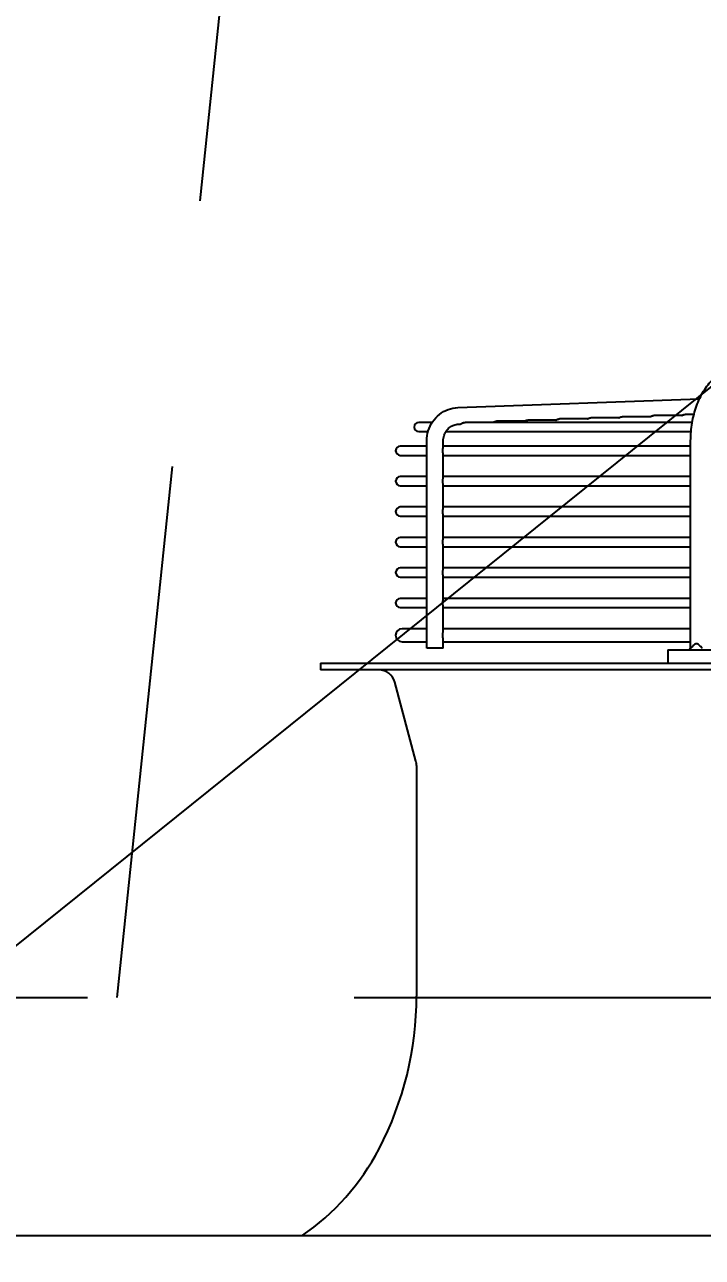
# Model space of a CAD drawing. Header units: millimetres. Extents: x 17700 to 32328, y 19251 to 29476.
# Drawn here: x 17795.33 to 17803.39, y 19596.96 to 19611.62 of the extents above; entities that cross this region are included whole.
import ezdxf

# ---------------------------------------------------------------- set-up
doc = ezdxf.new("R2010")
doc.units = ezdxf.units.MM
doc.header["$LTSCALE"] = 5
doc.linetypes.add('HIDDEN', pattern=[9.525, 6.35, -3.175])
doc.layers.add('UNIT', color=6, linetype='Continuous')
doc.layers.add('WS-NO-CONTROL', color=3, linetype='Continuous')
doc.styles.add('SUBMITTAL', font='romans.shx', dxfattribs={"width": 0.75})
doc.dimstyles.new('SUBMITTAL', dxfattribs={"dimtxt": 0.09375, "dimasz": 0.09375, "dimexe": 0.03125, "dimexo": 0.0625, "dimgap": 0.0625, "dimtad": 0, "dimdec": 4, "dimzin": 4, "dimdsep": 46, "dimlunit": 4, "dimtxsty": 'SUBMITTAL', "dimcen": 0.09375, "dimclre": 6, "dimadec": 0, "dimazin": 0, "dimtfac": 1, "dimtdec": 0, "dimtofl": 0, "dimtmove": 0, "dimatfit": 3, "dimfxl": 0, "dimfrac": 2, "dimtolj": 1, "dimtzin": 4, "dimarcsym": 0})

# ---------------------------------------------------------------- blocks, each defined once
blk = doc.blocks.new('*D75')
at = {"layer": 'WS-NO-CONTROL', "color": 6, "lineweight": -2}
for p, q in [((17749.536, 19595.795), (17749.536, 19636.925)), ((17807.686, 19595.527), (17807.686, 19636.925))]:
    blk.add_line(p, q, dxfattribs=at)
at = {"layer": 'WS-NO-CONTROL', "color": 3, "lineweight": -2}
for p, q in [((17749.536, 19634.325), (17744.986, 19634.325)), ((17803.136, 19634.325), (17754.086, 19634.325))]:
    blk.add_line(p, q, dxfattribs=at)
at = {"layer": 'WS-NO-CONTROL', "color": 3}
for points in [[(17754.086, 19635.083), (17754.086, 19633.567), (17749.536, 19634.325)], [(17803.136, 19635.083), (17803.136, 19633.567), (17807.686, 19634.325)]]:
    blk.add_solid(points, dxfattribs=at)
at = {"layer": 'WS-NO-CONTROL', "color": 3, "insert": (17727.679, 19634.325), "char_height": 4.55, "attachment_point": 5, "style": 'SUBMITTAL'}
blk.add_mtext('\\A1;4\'-10 1/8"', dxfattribs=at)

msp = doc.modelspace()

# ---------------------------------------------------------------- linework, layer by layer
at = {"layer": 'UNIT'}
for p, q in [((17800.4841, 19607.0623), (17803.3593, 19607.1663)), ((17803.1483, 19606.9679), (17802.815, 19606.9679)), ((17803.2934, 19606.9814), (17803.1891, 19606.9814)), ((17800.1782, 19606.8869), (17800.0196, 19606.8869)), ((17800.4912, 19606.8656), (17800.5134, 19606.8664)), ((17803.2729, 19606.8869), (17800.5698, 19606.8869)), ((17801.2774, 19606.9004), (17800.944, 19606.9004)), ((17801.6516, 19606.9139), (17801.3182, 19606.9139)), ((17802.0258, 19606.9274), (17801.6924, 19606.9274)), ((17802.4, 19606.9409), (17802.0666, 19606.9409)), ((17802.7742, 19606.9544), (17802.4408, 19606.9544)), ((17800.0196, 19606.7767), (17800.1286, 19606.7767)), ((17800.3414, 19606.7767), (17803.2586, 19606.7767)), ((17800.114, 19606.605), (17799.7992, 19606.605)), ((17800.114, 19604.1995), (17800.114, 19606.6689)), ((17800.3108, 19606.589), (17800.3108, 19606.6689)), ((17803.254, 19606.605), (17800.3108, 19606.605)), ((17803.254, 19604.1995), (17803.254, 19606.6689)), ((17799.7992, 19606.4948), (17800.114, 19606.4948)), ((17800.3108, 19606.2268), (17800.3108, 19606.5107)), ((17800.3108, 19606.4948), (17803.254, 19606.4948)), ((17800.114, 19606.2428), (17799.7992, 19606.2428)), ((17803.254, 19606.2428), (17800.3108, 19606.2428)), ((17799.7992, 19606.1326), (17800.114, 19606.1326)), ((17800.3108, 19605.8646), (17800.3108, 19606.1485)), ((17800.3108, 19606.1326), (17803.254, 19606.1326)), ((17800.114, 19605.8806), (17799.7992, 19605.8806)), ((17803.254, 19605.8806), (17800.3108, 19605.8806)), ((17799.7992, 19605.7704), (17800.114, 19605.7704)), ((17800.3108, 19605.5024), (17800.3108, 19605.7863)), ((17800.3108, 19605.7704), (17803.254, 19605.7704)), ((17800.114, 19605.5184), (17799.7992, 19605.5184)), ((17803.254, 19605.5184), (17800.3108, 19605.5184)), ((17799.7992, 19605.4081), (17800.114, 19605.4081)), ((17800.3108, 19605.1402), (17800.3108, 19605.4241)), ((17800.3108, 19605.4081), (17803.254, 19605.4081)), ((17800.114, 19605.1562), (17799.7992, 19605.1562)), ((17803.254, 19605.1562), (17800.3108, 19605.1562)), ((17800.3108, 19604.778), (17800.3108, 19605.0619)), ((17799.7992, 19605.0459), (17800.114, 19605.0459)), ((17800.3108, 19605.0459), (17803.254, 19605.0459)), ((17800.114, 19604.794), (17799.7992, 19604.794)), ((17803.254, 19604.794), (17800.3108, 19604.794)), ((17799.7992, 19604.6837), (17800.114, 19604.6837)), ((17800.3108, 19604.4023), (17800.3108, 19604.6997)), ((17800.3108, 19604.6837), (17803.254, 19604.6837)), ((17800.114, 19604.4318), (17799.8208, 19604.4318)), ((17803.254, 19604.4318), (17800.3108, 19604.4318)), ((17799.8208, 19604.2782), (17800.114, 19604.2782)), ((17800.3108, 19604.1995), (17800.114, 19604.1995)), ((17800.3108, 19604.1995), (17800.3108, 19604.3077)), ((17800.3108, 19604.2782), (17803.254, 19604.2782)), ((17802.9842, 19604.1798), (17805.2113, 19604.1798)), ((17802.9842, 19604.1798), (17802.9842, 19604.0223)), ((17798.8504, 19604.0223), (17832.5905, 19604.0223)), ((17798.8504, 19604.0223), (17798.8504, 19603.9436)), ((17832.5905, 19603.9436), (17798.8504, 19603.9436)), ((17799.9854, 19602.8558), (17799.7343, 19603.7974)), ((17799.9921, 19602.8051), (17799.9921, 19600.0641)), ((17798.2301, 19597.2113), (17766.0313, 19597.2113)), ((17826.8269, 19597.2113), (17798.2301, 19597.2113))]:
    msp.add_line(p, q, dxfattribs=at)
for centre, radius, start, end in [((17800.0196, 19606.8318), 0.0551, 90, 270), ((17799.7992, 19606.5499), 0.0551, 90, 270), ((17799.7992, 19606.1877), 0.0551, 90, 270), ((17799.7992, 19605.8255), 0.0551, 90, 270), ((17799.7992, 19605.4633), 0.0551, 90, 270), ((17799.7992, 19605.1011), 0.0551, 90, 270), ((17799.7992, 19604.7389), 0.0551, 90, 270), ((17799.8208, 19604.355), 0.0768, 90, 270), ((17799.5441, 19603.7467), 0.1969, 14.93142, 90), ((17799.7952, 19602.8051), 0.1969, 0, 14.93142), ((17796.0551, 19600.0641), 3.937, 332.49816, 0), ((17797.0329, 19599.5551), 2.8346, 304.22448, 332.49816)]:
    msp.add_arc(centre, radius, start, end, dxfattribs=at)
for points, knots in [([(17803.254, 19606.6689), (17803.254, 19606.7044), (17803.2555, 19606.7403), (17803.2585, 19606.7757), (17803.2615, 19606.8112), (17803.2659, 19606.8461), (17803.2718, 19606.8808), (17803.2777, 19606.9154), (17803.2851, 19606.9498), (17803.2939, 19606.9833), (17803.3026, 19607.0167), (17803.3127, 19607.0493), (17803.3242, 19607.081), (17803.3357, 19607.1128), (17803.3486, 19607.1438), (17803.3626, 19607.1734), (17803.3767, 19607.203), (17803.3919, 19607.2313), (17803.4083, 19607.2583), (17803.4247, 19607.2854), (17803.4424, 19607.3112), (17803.461, 19607.3354), (17803.4795, 19607.3595), (17803.499, 19607.382), (17803.5194, 19607.4029), (17803.5399, 19607.4237), (17803.5613, 19607.443), (17803.5834, 19607.4603), (17803.6054, 19607.4777), (17803.628, 19607.4931), (17803.6514, 19607.5066), (17803.6747, 19607.5201), (17803.6987, 19607.5318), (17803.723, 19607.5413), (17803.7473, 19607.5509), (17803.7719, 19607.5583), (17803.7968, 19607.5638), (17803.8217, 19607.5692), (17803.8471, 19607.5726), (17803.8722, 19607.5738)], [0, 0, 0, 0, 0.076921, 0.076921, 0.076921, 0.1538421, 0.1538421, 0.1538421, 0.2307631, 0.2307631, 0.2307631, 0.3076842, 0.3076842, 0.3076842, 0.3846052, 0.3846052, 0.3846052, 0.4615263, 0.4615263, 0.4615263, 0.5384473, 0.5384473, 0.5384473, 0.6153684, 0.6153684, 0.6153684, 0.6922894, 0.6922894, 0.6922894, 0.7692105, 0.7692105, 0.7692105, 0.8461315, 0.8461315, 0.8461315, 0.9230526, 0.9230526, 0.9230526, 1, 1, 1, 1]), ([(17800.114, 19606.6689), (17800.114, 19606.7088), (17800.1199, 19606.7488), (17800.1433, 19606.8252), (17800.1608, 19606.8616), (17800.2056, 19606.9274), (17800.2331, 19606.9569), (17800.2956, 19607.006), (17800.3306, 19607.0256), (17800.4051, 19607.0531), (17800.4445, 19607.0609), (17800.4841, 19607.0623)], [1.5707963, 1.5707963, 1.5707963, 1.5707963, 1.8779743, 1.8779743, 2.1851522, 2.1851522, 2.4923302, 2.4923302, 2.7995081, 2.7995081, 3.1066861, 3.1066861, 3.1066861, 3.1066861]), ([(17802.7742, 19606.9544), (17802.7748, 19606.9548), (17802.7755, 19606.9552), (17802.7762, 19606.9556), (17802.7771, 19606.9561), (17802.7781, 19606.9566), (17802.779, 19606.9571), (17802.78, 19606.9576), (17802.7809, 19606.9581), (17802.7819, 19606.9586), (17802.7828, 19606.9591), (17802.7838, 19606.9596), (17802.7848, 19606.9601), (17802.7857, 19606.9605), (17802.7867, 19606.961), (17802.7877, 19606.9614), (17802.7887, 19606.9619), (17802.7897, 19606.9623), (17802.7907, 19606.9627), (17802.7917, 19606.9631), (17802.7927, 19606.9635), (17802.7937, 19606.9639), (17802.7947, 19606.9642), (17802.7957, 19606.9646), (17802.7967, 19606.9649), (17802.7977, 19606.9652), (17802.7987, 19606.9655), (17802.7997, 19606.9658), (17802.8007, 19606.966), (17802.8017, 19606.9663), (17802.8027, 19606.9665), (17802.8037, 19606.9667), (17802.8047, 19606.9669), (17802.8057, 19606.9671), (17802.8067, 19606.9673), (17802.8077, 19606.9674), (17802.8087, 19606.9675), (17802.8097, 19606.9677), (17802.8107, 19606.9677), (17802.8116, 19606.9678), (17802.8126, 19606.9679), (17802.8136, 19606.9679), (17802.8146, 19606.9679), (17802.8147, 19606.9679), (17802.8148, 19606.9679), (17802.815, 19606.9679)], [0.17654387, 0.17654387, 0.17654387, 0.17654387, 0.19512195, 0.19512195, 0.19512195, 0.2195122, 0.2195122, 0.2195122, 0.24390244, 0.24390244, 0.24390244, 0.26829268, 0.26829268, 0.26829268, 0.29268293, 0.29268293, 0.29268293, 0.31707317, 0.31707317, 0.31707317, 0.34146341, 0.34146341, 0.34146341, 0.36585366, 0.36585366, 0.36585366, 0.3902439, 0.3902439, 0.3902439, 0.41463415, 0.41463415, 0.41463415, 0.43902439, 0.43902439, 0.43902439, 0.46341463, 0.46341463, 0.46341463, 0.48780488, 0.48780488, 0.48780488, 0.51219512, 0.51219512, 0.51219512, 0.51558176, 0.51558176, 0.51558176, 0.51558176]), ([(17803.1483, 19606.9679), (17803.149, 19606.9683), (17803.1497, 19606.9687), (17803.1504, 19606.9691), (17803.1514, 19606.9696), (17803.1523, 19606.9701), (17803.1532, 19606.9706), (17803.1542, 19606.9711), (17803.1551, 19606.9716), (17803.1561, 19606.9721), (17803.157, 19606.9726), (17803.158, 19606.9731), (17803.159, 19606.9736), (17803.1599, 19606.9741), (17803.1609, 19606.9745), (17803.1619, 19606.975), (17803.1629, 19606.9754), (17803.1639, 19606.9758), (17803.1649, 19606.9762), (17803.1659, 19606.9766), (17803.1669, 19606.977), (17803.1679, 19606.9774), (17803.1689, 19606.9777), (17803.1699, 19606.9781), (17803.1709, 19606.9784), (17803.1719, 19606.9787), (17803.1729, 19606.979), (17803.1739, 19606.9793), (17803.1749, 19606.9795), (17803.1759, 19606.9798), (17803.1769, 19606.98), (17803.1779, 19606.9802), (17803.1789, 19606.9804), (17803.1799, 19606.9806), (17803.1809, 19606.9808), (17803.1819, 19606.9809), (17803.1829, 19606.981), (17803.1839, 19606.9811), (17803.1849, 19606.9812), (17803.1858, 19606.9813), (17803.1868, 19606.9814), (17803.1878, 19606.9814), (17803.1887, 19606.9814), (17803.1889, 19606.9814), (17803.189, 19606.9814), (17803.1891, 19606.9814)], [0.1761954, 0.1761954, 0.1761954, 0.1761954, 0.19512195, 0.19512195, 0.19512195, 0.2195122, 0.2195122, 0.2195122, 0.24390244, 0.24390244, 0.24390244, 0.26829268, 0.26829268, 0.26829268, 0.29268293, 0.29268293, 0.29268293, 0.31707317, 0.31707317, 0.31707317, 0.34146341, 0.34146341, 0.34146341, 0.36585366, 0.36585366, 0.36585366, 0.3902439, 0.3902439, 0.3902439, 0.41463415, 0.41463415, 0.41463415, 0.43902439, 0.43902439, 0.43902439, 0.46341463, 0.46341463, 0.46341463, 0.48780488, 0.48780488, 0.48780488, 0.51219512, 0.51219512, 0.51219512, 0.51559553, 0.51559553, 0.51559553, 0.51559553]), ([(17800.3108, 19606.6689), (17800.3108, 19606.6894), (17800.3139, 19606.7098), (17800.3258, 19606.7488), (17800.3346, 19606.7672), (17800.3571, 19606.8001), (17800.3707, 19606.8147), (17800.4012, 19606.8387), (17800.4182, 19606.8481), (17800.4538, 19606.8612), (17800.4724, 19606.8649), (17800.4912, 19606.8656)], [1.5707963, 1.5707963, 1.5707963, 1.5707963, 1.8779743, 1.8779743, 2.1851522, 2.1851522, 2.4923302, 2.4923302, 2.7995081, 2.7995081, 3.1066861, 3.1066861, 3.1066861, 3.1066861]), ([(17800.5134, 19606.8664), (17800.5136, 19606.8664), (17800.5137, 19606.8664), (17800.5139, 19606.8664), (17800.5142, 19606.8665), (17800.5145, 19606.8665), (17800.5147, 19606.8666), (17800.5153, 19606.8667), (17800.5159, 19606.8668), (17800.5165, 19606.867), (17800.5172, 19606.8672), (17800.5178, 19606.8675), (17800.5185, 19606.8678), (17800.5192, 19606.8681), (17800.52, 19606.8684), (17800.5207, 19606.8688), (17800.5215, 19606.8692), (17800.5223, 19606.8696), (17800.5231, 19606.8701), (17800.5239, 19606.8705), (17800.5247, 19606.871), (17800.5256, 19606.8715), (17800.5265, 19606.8719), (17800.5273, 19606.8724), (17800.5282, 19606.8729), (17800.5291, 19606.8735), (17800.53, 19606.874), (17800.5309, 19606.8745), (17800.5318, 19606.875), (17800.5328, 19606.8755), (17800.5337, 19606.876), (17800.5347, 19606.8766), (17800.5356, 19606.8771), (17800.5366, 19606.8776), (17800.5375, 19606.8781), (17800.5385, 19606.8786), (17800.5395, 19606.879), (17800.5405, 19606.8795), (17800.5414, 19606.88), (17800.5424, 19606.8804), (17800.5434, 19606.8809), (17800.5444, 19606.8813), (17800.5454, 19606.8817), (17800.5464, 19606.8821), (17800.5474, 19606.8825), (17800.5484, 19606.8829), (17800.5494, 19606.8832), (17800.5504, 19606.8836), (17800.5514, 19606.8839), (17800.5524, 19606.8842), (17800.5535, 19606.8845), (17800.5545, 19606.8848), (17800.5555, 19606.8851), (17800.5565, 19606.8853), (17800.5575, 19606.8855), (17800.5585, 19606.8858), (17800.5595, 19606.886), (17800.5605, 19606.8861), (17800.5615, 19606.8863), (17800.5625, 19606.8864), (17800.5635, 19606.8866), (17800.5645, 19606.8867), (17800.5655, 19606.8868), (17800.5665, 19606.8868), (17800.5675, 19606.8869), (17800.5684, 19606.8869), (17800.5694, 19606.8869), (17800.5695, 19606.8869), (17800.5697, 19606.8869), (17800.5698, 19606.8869)], [0.00401292, 0.00401292, 0.00401292, 0.00401292, 0.01219512, 0.01219512, 0.01219512, 0.02439024, 0.02439024, 0.02439024, 0.04878049, 0.04878049, 0.04878049, 0.07317073, 0.07317073, 0.07317073, 0.09756098, 0.09756098, 0.09756098, 0.12195122, 0.12195122, 0.12195122, 0.14634146, 0.14634146, 0.14634146, 0.17073171, 0.17073171, 0.17073171, 0.19512195, 0.19512195, 0.19512195, 0.2195122, 0.2195122, 0.2195122, 0.24390244, 0.24390244, 0.24390244, 0.26829268, 0.26829268, 0.26829268, 0.29268293, 0.29268293, 0.29268293, 0.31707317, 0.31707317, 0.31707317, 0.34146341, 0.34146341, 0.34146341, 0.36585366, 0.36585366, 0.36585366, 0.3902439, 0.3902439, 0.3902439, 0.41463415, 0.41463415, 0.41463415, 0.43902439, 0.43902439, 0.43902439, 0.46341463, 0.46341463, 0.46341463, 0.48780488, 0.48780488, 0.48780488, 0.51219512, 0.51219512, 0.51219512, 0.51549915, 0.51549915, 0.51549915, 0.51549915]), ([(17800.9033, 19606.8869), (17800.9039, 19606.8873), (17800.9045, 19606.8876), (17800.9051, 19606.888), (17800.9061, 19606.8885), (17800.907, 19606.889), (17800.9079, 19606.8896), (17800.9089, 19606.8901), (17800.9098, 19606.8906), (17800.9108, 19606.8911), (17800.9117, 19606.8916), (17800.9127, 19606.8921), (17800.9137, 19606.8925), (17800.9147, 19606.893), (17800.9156, 19606.8935), (17800.9166, 19606.8939), (17800.9176, 19606.8944), (17800.9186, 19606.8948), (17800.9196, 19606.8952), (17800.9206, 19606.8956), (17800.9216, 19606.896), (17800.9226, 19606.8964), (17800.9236, 19606.8967), (17800.9246, 19606.8971), (17800.9256, 19606.8974), (17800.9266, 19606.8977), (17800.9277, 19606.898), (17800.9287, 19606.8983), (17800.9297, 19606.8986), (17800.9307, 19606.8988), (17800.9317, 19606.899), (17800.9327, 19606.8993), (17800.9337, 19606.8995), (17800.9347, 19606.8996), (17800.9357, 19606.8998), (17800.9367, 19606.8999), (17800.9377, 19606.9001), (17800.9387, 19606.9002), (17800.9397, 19606.9003), (17800.9407, 19606.9003), (17800.9417, 19606.9004), (17800.9426, 19606.9004), (17800.9436, 19606.9004), (17800.9437, 19606.9004), (17800.9439, 19606.9004), (17800.944, 19606.9004)], [0.1782737, 0.1782737, 0.1782737, 0.1782737, 0.19512195, 0.19512195, 0.19512195, 0.2195122, 0.2195122, 0.2195122, 0.24390244, 0.24390244, 0.24390244, 0.26829268, 0.26829268, 0.26829268, 0.29268293, 0.29268293, 0.29268293, 0.31707317, 0.31707317, 0.31707317, 0.34146341, 0.34146341, 0.34146341, 0.36585366, 0.36585366, 0.36585366, 0.3902439, 0.3902439, 0.3902439, 0.41463415, 0.41463415, 0.41463415, 0.43902439, 0.43902439, 0.43902439, 0.46341463, 0.46341463, 0.46341463, 0.48780488, 0.48780488, 0.48780488, 0.51219512, 0.51219512, 0.51219512, 0.5155129, 0.5155129, 0.5155129, 0.5155129]), ([(17801.2774, 19606.9004), (17801.2781, 19606.9008), (17801.2787, 19606.9012), (17801.2794, 19606.9015), (17801.2803, 19606.902), (17801.2812, 19606.9026), (17801.2821, 19606.9031), (17801.2831, 19606.9036), (17801.284, 19606.9041), (17801.285, 19606.9046), (17801.286, 19606.9051), (17801.2869, 19606.9056), (17801.2879, 19606.906), (17801.2889, 19606.9065), (17801.2899, 19606.907), (17801.2908, 19606.9074), (17801.2918, 19606.9079), (17801.2928, 19606.9083), (17801.2938, 19606.9087), (17801.2948, 19606.9091), (17801.2958, 19606.9095), (17801.2968, 19606.9099), (17801.2978, 19606.9102), (17801.2988, 19606.9106), (17801.2998, 19606.9109), (17801.3009, 19606.9112), (17801.3019, 19606.9115), (17801.3029, 19606.9118), (17801.3039, 19606.9121), (17801.3049, 19606.9123), (17801.3059, 19606.9125), (17801.3069, 19606.9128), (17801.3079, 19606.9129), (17801.3089, 19606.9131), (17801.3099, 19606.9133), (17801.3109, 19606.9134), (17801.3119, 19606.9136), (17801.3129, 19606.9137), (17801.3139, 19606.9138), (17801.3149, 19606.9138), (17801.3159, 19606.9139), (17801.3168, 19606.9139), (17801.3178, 19606.9139), (17801.3179, 19606.9139), (17801.318, 19606.9139), (17801.3182, 19606.9139)], [0.17792949, 0.17792949, 0.17792949, 0.17792949, 0.19512195, 0.19512195, 0.19512195, 0.2195122, 0.2195122, 0.2195122, 0.24390244, 0.24390244, 0.24390244, 0.26829268, 0.26829268, 0.26829268, 0.29268293, 0.29268293, 0.29268293, 0.31707317, 0.31707317, 0.31707317, 0.34146341, 0.34146341, 0.34146341, 0.36585366, 0.36585366, 0.36585366, 0.3902439, 0.3902439, 0.3902439, 0.41463415, 0.41463415, 0.41463415, 0.43902439, 0.43902439, 0.43902439, 0.46341463, 0.46341463, 0.46341463, 0.48780488, 0.48780488, 0.48780488, 0.51219512, 0.51219512, 0.51219512, 0.51552666, 0.51552666, 0.51552666, 0.51552666]), ([(17801.6516, 19606.9139), (17801.6523, 19606.9143), (17801.6529, 19606.9147), (17801.6536, 19606.915), (17801.6545, 19606.9156), (17801.6554, 19606.9161), (17801.6564, 19606.9166), (17801.6573, 19606.9171), (17801.6583, 19606.9176), (17801.6592, 19606.9181), (17801.6602, 19606.9186), (17801.6611, 19606.9191), (17801.6621, 19606.9196), (17801.6631, 19606.92), (17801.6641, 19606.9205), (17801.6651, 19606.9209), (17801.666, 19606.9214), (17801.667, 19606.9218), (17801.668, 19606.9222), (17801.669, 19606.9226), (17801.67, 19606.923), (17801.671, 19606.9234), (17801.672, 19606.9237), (17801.673, 19606.9241), (17801.6741, 19606.9244), (17801.6751, 19606.9247), (17801.6761, 19606.925), (17801.6771, 19606.9253), (17801.6781, 19606.9256), (17801.6791, 19606.9258), (17801.6801, 19606.926), (17801.6811, 19606.9262), (17801.6821, 19606.9264), (17801.6831, 19606.9266), (17801.6841, 19606.9268), (17801.6851, 19606.9269), (17801.6861, 19606.927), (17801.6871, 19606.9272), (17801.6881, 19606.9273), (17801.6891, 19606.9273), (17801.69, 19606.9274), (17801.691, 19606.9274), (17801.692, 19606.9274), (17801.6921, 19606.9274), (17801.6922, 19606.9274), (17801.6924, 19606.9274)], [0.17758438, 0.17758438, 0.17758438, 0.17758438, 0.19512195, 0.19512195, 0.19512195, 0.2195122, 0.2195122, 0.2195122, 0.24390244, 0.24390244, 0.24390244, 0.26829268, 0.26829268, 0.26829268, 0.29268293, 0.29268293, 0.29268293, 0.31707317, 0.31707317, 0.31707317, 0.34146341, 0.34146341, 0.34146341, 0.36585366, 0.36585366, 0.36585366, 0.3902439, 0.3902439, 0.3902439, 0.41463415, 0.41463415, 0.41463415, 0.43902439, 0.43902439, 0.43902439, 0.46341463, 0.46341463, 0.46341463, 0.48780488, 0.48780488, 0.48780488, 0.51219512, 0.51219512, 0.51219512, 0.51554043, 0.51554043, 0.51554043, 0.51554043]), ([(17802.0258, 19606.9274), (17802.0265, 19606.9278), (17802.0271, 19606.9282), (17802.0278, 19606.9286), (17802.0287, 19606.9291), (17802.0296, 19606.9296), (17802.0306, 19606.9301), (17802.0315, 19606.9306), (17802.0325, 19606.9311), (17802.0334, 19606.9316), (17802.0344, 19606.9321), (17802.0354, 19606.9326), (17802.0363, 19606.9331), (17802.0373, 19606.9335), (17802.0383, 19606.934), (17802.0393, 19606.9344), (17802.0403, 19606.9349), (17802.0412, 19606.9353), (17802.0422, 19606.9357), (17802.0432, 19606.9361), (17802.0442, 19606.9365), (17802.0452, 19606.9369), (17802.0462, 19606.9372), (17802.0472, 19606.9376), (17802.0483, 19606.9379), (17802.0493, 19606.9382), (17802.0503, 19606.9385), (17802.0513, 19606.9388), (17802.0523, 19606.9391), (17802.0533, 19606.9393), (17802.0543, 19606.9395), (17802.0553, 19606.9397), (17802.0563, 19606.9399), (17802.0573, 19606.9401), (17802.0583, 19606.9403), (17802.0593, 19606.9404), (17802.0603, 19606.9405), (17802.0613, 19606.9407), (17802.0623, 19606.9407), (17802.0633, 19606.9408), (17802.0642, 19606.9409), (17802.0652, 19606.9409), (17802.0662, 19606.9409), (17802.0663, 19606.9409), (17802.0664, 19606.9409), (17802.0666, 19606.9409)], [0.17723839, 0.17723839, 0.17723839, 0.17723839, 0.19512195, 0.19512195, 0.19512195, 0.2195122, 0.2195122, 0.2195122, 0.24390244, 0.24390244, 0.24390244, 0.26829268, 0.26829268, 0.26829268, 0.29268293, 0.29268293, 0.29268293, 0.31707317, 0.31707317, 0.31707317, 0.34146341, 0.34146341, 0.34146341, 0.36585366, 0.36585366, 0.36585366, 0.3902439, 0.3902439, 0.3902439, 0.41463415, 0.41463415, 0.41463415, 0.43902439, 0.43902439, 0.43902439, 0.46341463, 0.46341463, 0.46341463, 0.48780488, 0.48780488, 0.48780488, 0.51219512, 0.51219512, 0.51219512, 0.5155542, 0.5155542, 0.5155542, 0.5155542]), ([(17802.4, 19606.9409), (17802.4007, 19606.9413), (17802.4013, 19606.9417), (17802.402, 19606.9421), (17802.4029, 19606.9426), (17802.4039, 19606.9431), (17802.4048, 19606.9436), (17802.4057, 19606.9441), (17802.4067, 19606.9446), (17802.4076, 19606.9451), (17802.4086, 19606.9456), (17802.4096, 19606.9461), (17802.4105, 19606.9466), (17802.4115, 19606.947), (17802.4125, 19606.9475), (17802.4135, 19606.9479), (17802.4145, 19606.9484), (17802.4155, 19606.9488), (17802.4165, 19606.9492), (17802.4174, 19606.9496), (17802.4184, 19606.95), (17802.4194, 19606.9504), (17802.4204, 19606.9507), (17802.4215, 19606.9511), (17802.4225, 19606.9514), (17802.4235, 19606.9517), (17802.4245, 19606.952), (17802.4255, 19606.9523), (17802.4265, 19606.9526), (17802.4275, 19606.9528), (17802.4285, 19606.953), (17802.4295, 19606.9532), (17802.4305, 19606.9534), (17802.4315, 19606.9536), (17802.4325, 19606.9538), (17802.4335, 19606.9539), (17802.4345, 19606.954), (17802.4355, 19606.9542), (17802.4365, 19606.9542), (17802.4375, 19606.9543), (17802.4384, 19606.9544), (17802.4394, 19606.9544), (17802.4404, 19606.9544), (17802.4405, 19606.9544), (17802.4406, 19606.9544), (17802.4408, 19606.9544)], [0.17689154, 0.17689154, 0.17689154, 0.17689154, 0.19512195, 0.19512195, 0.19512195, 0.2195122, 0.2195122, 0.2195122, 0.24390244, 0.24390244, 0.24390244, 0.26829268, 0.26829268, 0.26829268, 0.29268293, 0.29268293, 0.29268293, 0.31707317, 0.31707317, 0.31707317, 0.34146341, 0.34146341, 0.34146341, 0.36585366, 0.36585366, 0.36585366, 0.3902439, 0.3902439, 0.3902439, 0.41463415, 0.41463415, 0.41463415, 0.43902439, 0.43902439, 0.43902439, 0.46341463, 0.46341463, 0.46341463, 0.48780488, 0.48780488, 0.48780488, 0.51219512, 0.51219512, 0.51219512, 0.51556798, 0.51556798, 0.51556798, 0.51556798]), ([(17800.3038, 19606.5499), (17800.3038, 19606.5509), (17800.3038, 19606.5529), (17800.304, 19606.5559), (17800.3042, 19606.5588), (17800.3046, 19606.5618), (17800.305, 19606.5646), (17800.3055, 19606.5674), (17800.3061, 19606.5701), (17800.3067, 19606.5728), (17800.3073, 19606.5753), (17800.308, 19606.5777), (17800.3087, 19606.58), (17800.3093, 19606.5821), (17800.3099, 19606.5841), (17800.3104, 19606.5859), (17800.3107, 19606.5875), (17800.3108, 19606.5885), (17800.3108, 19606.589), (17800.3108, 19606.589)], [0, 0, 0, 0, 0.04761905, 0.0952381, 0.14285714, 0.19047619, 0.23809524, 0.28571429, 0.33333333, 0.38095238, 0.42857143, 0.47619048, 0.52380952, 0.57142857, 0.61904762, 0.66666667, 0.71428571, 0.76190476, 0.76755733, 0.76755733, 0.76755733, 0.76755733]), ([(17800.3108, 19606.5107), (17800.3108, 19606.5108), (17800.3108, 19606.5113), (17800.3107, 19606.5122), (17800.3104, 19606.5138), (17800.3099, 19606.5156), (17800.3093, 19606.5176), (17800.3087, 19606.5198), (17800.308, 19606.522), (17800.3073, 19606.5245), (17800.3067, 19606.527), (17800.3061, 19606.5296), (17800.3055, 19606.5323), (17800.305, 19606.5351), (17800.3046, 19606.538), (17800.3042, 19606.5409), (17800.304, 19606.5439), (17800.3038, 19606.5469), (17800.3038, 19606.5489), (17800.3038, 19606.5499)], [0.23243408, 0.23243408, 0.23243408, 0.23243408, 0.23809524, 0.28571429, 0.33333333, 0.38095238, 0.42857143, 0.47619048, 0.52380952, 0.57142857, 0.61904762, 0.66666667, 0.71428571, 0.76190476, 0.80952381, 0.85714286, 0.9047619, 0.95238095, 1, 1, 1, 1]), ([(17800.3038, 19606.1877), (17800.3038, 19606.1887), (17800.3038, 19606.1907), (17800.304, 19606.1937), (17800.3042, 19606.1966), (17800.3046, 19606.1995), (17800.305, 19606.2024), (17800.3055, 19606.2052), (17800.3061, 19606.2079), (17800.3067, 19606.2106), (17800.3073, 19606.2131), (17800.308, 19606.2155), (17800.3087, 19606.2178), (17800.3093, 19606.2199), (17800.3099, 19606.2219), (17800.3104, 19606.2237), (17800.3107, 19606.2253), (17800.3108, 19606.2263), (17800.3108, 19606.2268), (17800.3108, 19606.2268)], [0, 0, 0, 0, 0.04761905, 0.0952381, 0.14285714, 0.19047619, 0.23809524, 0.28571429, 0.33333333, 0.38095238, 0.42857143, 0.47619048, 0.52380952, 0.57142857, 0.61904762, 0.66666667, 0.71428571, 0.76190476, 0.76755733, 0.76755733, 0.76755733, 0.76755733]), ([(17800.3108, 19606.1485), (17800.3108, 19606.1486), (17800.3108, 19606.1491), (17800.3107, 19606.15), (17800.3104, 19606.1516), (17800.3099, 19606.1534), (17800.3093, 19606.1554), (17800.3087, 19606.1576), (17800.308, 19606.1598), (17800.3073, 19606.1623), (17800.3067, 19606.1648), (17800.3061, 19606.1674), (17800.3055, 19606.1701), (17800.305, 19606.1729), (17800.3046, 19606.1758), (17800.3042, 19606.1787), (17800.304, 19606.1817), (17800.3038, 19606.1847), (17800.3038, 19606.1867), (17800.3038, 19606.1877)], [0.23243408, 0.23243408, 0.23243408, 0.23243408, 0.23809524, 0.28571429, 0.33333333, 0.38095238, 0.42857143, 0.47619048, 0.52380952, 0.57142857, 0.61904762, 0.66666667, 0.71428571, 0.76190476, 0.80952381, 0.85714286, 0.9047619, 0.95238095, 1, 1, 1, 1]), ([(17800.3038, 19605.8255), (17800.3038, 19605.8265), (17800.3038, 19605.8285), (17800.304, 19605.8315), (17800.3042, 19605.8344), (17800.3046, 19605.8373), (17800.305, 19605.8402), (17800.3055, 19605.843), (17800.3061, 19605.8457), (17800.3067, 19605.8484), (17800.3073, 19605.8509), (17800.308, 19605.8533), (17800.3087, 19605.8556), (17800.3093, 19605.8577), (17800.3099, 19605.8597), (17800.3104, 19605.8615), (17800.3107, 19605.8631), (17800.3108, 19605.8641), (17800.3108, 19605.8646), (17800.3108, 19605.8646)], [0, 0, 0, 0, 0.04761905, 0.0952381, 0.14285714, 0.19047619, 0.23809524, 0.28571429, 0.33333333, 0.38095238, 0.42857143, 0.47619048, 0.52380952, 0.57142857, 0.61904762, 0.66666667, 0.71428571, 0.76190476, 0.76755733, 0.76755733, 0.76755733, 0.76755733]), ([(17800.3108, 19605.7863), (17800.3108, 19605.7864), (17800.3108, 19605.7868), (17800.3107, 19605.7878), (17800.3104, 19605.7894), (17800.3099, 19605.7912), (17800.3093, 19605.7932), (17800.3087, 19605.7954), (17800.308, 19605.7976), (17800.3073, 19605.8), (17800.3067, 19605.8026), (17800.3061, 19605.8052), (17800.3055, 19605.8079), (17800.305, 19605.8107), (17800.3046, 19605.8136), (17800.3042, 19605.8165), (17800.304, 19605.8195), (17800.3038, 19605.8225), (17800.3038, 19605.8245), (17800.3038, 19605.8255)], [0.23243408, 0.23243408, 0.23243408, 0.23243408, 0.23809524, 0.28571429, 0.33333333, 0.38095238, 0.42857143, 0.47619048, 0.52380952, 0.57142857, 0.61904762, 0.66666667, 0.71428571, 0.76190476, 0.80952381, 0.85714286, 0.9047619, 0.95238095, 1, 1, 1, 1]), ([(17800.3038, 19605.4633), (17800.3038, 19605.4643), (17800.3038, 19605.4663), (17800.304, 19605.4693), (17800.3042, 19605.4722), (17800.3046, 19605.4751), (17800.305, 19605.478), (17800.3055, 19605.4808), (17800.3061, 19605.4835), (17800.3067, 19605.4862), (17800.3073, 19605.4887), (17800.308, 19605.4911), (17800.3087, 19605.4934), (17800.3093, 19605.4955), (17800.3099, 19605.4975), (17800.3104, 19605.4993), (17800.3107, 19605.5009), (17800.3108, 19605.5019), (17800.3108, 19605.5024), (17800.3108, 19605.5024)], [0, 0, 0, 0, 0.04761905, 0.0952381, 0.14285714, 0.19047619, 0.23809524, 0.28571429, 0.33333333, 0.38095238, 0.42857143, 0.47619048, 0.52380952, 0.57142857, 0.61904762, 0.66666667, 0.71428571, 0.76190476, 0.76755733, 0.76755733, 0.76755733, 0.76755733]), ([(17800.3108, 19605.4241), (17800.3108, 19605.4242), (17800.3108, 19605.4246), (17800.3107, 19605.4256), (17800.3104, 19605.4272), (17800.3099, 19605.429), (17800.3093, 19605.431), (17800.3087, 19605.4331), (17800.308, 19605.4354), (17800.3073, 19605.4378), (17800.3067, 19605.4404), (17800.3061, 19605.443), (17800.3055, 19605.4457), (17800.305, 19605.4485), (17800.3046, 19605.4514), (17800.3042, 19605.4543), (17800.304, 19605.4573), (17800.3038, 19605.4603), (17800.3038, 19605.4623), (17800.3038, 19605.4633)], [0.23243408, 0.23243408, 0.23243408, 0.23243408, 0.23809524, 0.28571429, 0.33333333, 0.38095238, 0.42857143, 0.47619048, 0.52380952, 0.57142857, 0.61904762, 0.66666667, 0.71428571, 0.76190476, 0.80952381, 0.85714286, 0.9047619, 0.95238095, 1, 1, 1, 1]), ([(17800.3038, 19605.1011), (17800.3038, 19605.1021), (17800.3038, 19605.1041), (17800.304, 19605.1071), (17800.3042, 19605.11), (17800.3046, 19605.1129), (17800.305, 19605.1158), (17800.3055, 19605.1186), (17800.3061, 19605.1213), (17800.3067, 19605.1239), (17800.3073, 19605.1265), (17800.308, 19605.1289), (17800.3087, 19605.1312), (17800.3093, 19605.1333), (17800.3099, 19605.1353), (17800.3104, 19605.1371), (17800.3107, 19605.1387), (17800.3108, 19605.1397), (17800.3108, 19605.1402), (17800.3108, 19605.1402)], [0, 0, 0, 0, 0.04761905, 0.0952381, 0.14285714, 0.19047619, 0.23809524, 0.28571429, 0.33333333, 0.38095238, 0.42857143, 0.47619048, 0.52380952, 0.57142857, 0.61904762, 0.66666667, 0.71428571, 0.76190476, 0.76755733, 0.76755733, 0.76755733, 0.76755733]), ([(17800.3108, 19605.0619), (17800.3108, 19605.062), (17800.3108, 19605.0624), (17800.3107, 19605.0634), (17800.3104, 19605.065), (17800.3099, 19605.0668), (17800.3093, 19605.0688), (17800.3087, 19605.0709), (17800.308, 19605.0732), (17800.3073, 19605.0756), (17800.3067, 19605.0782), (17800.3061, 19605.0808), (17800.3055, 19605.0835), (17800.305, 19605.0863), (17800.3046, 19605.0892), (17800.3042, 19605.0921), (17800.304, 19605.0951), (17800.3038, 19605.0981), (17800.3038, 19605.1001), (17800.3038, 19605.1011)], [0.23243408, 0.23243408, 0.23243408, 0.23243408, 0.23809524, 0.28571429, 0.33333333, 0.38095238, 0.42857143, 0.47619048, 0.52380952, 0.57142857, 0.61904762, 0.66666667, 0.71428571, 0.76190476, 0.80952381, 0.85714286, 0.9047619, 0.95238095, 1, 1, 1, 1]), ([(17800.3038, 19604.7389), (17800.3038, 19604.7399), (17800.3038, 19604.7419), (17800.304, 19604.7448), (17800.3042, 19604.7478), (17800.3046, 19604.7507), (17800.305, 19604.7536), (17800.3055, 19604.7564), (17800.3061, 19604.7591), (17800.3067, 19604.7617), (17800.3073, 19604.7643), (17800.308, 19604.7667), (17800.3087, 19604.769), (17800.3093, 19604.7711), (17800.3099, 19604.7731), (17800.3104, 19604.7749), (17800.3107, 19604.7765), (17800.3108, 19604.7775), (17800.3108, 19604.7779), (17800.3108, 19604.778)], [0, 0, 0, 0, 0.04761905, 0.0952381, 0.14285714, 0.19047619, 0.23809524, 0.28571429, 0.33333333, 0.38095238, 0.42857143, 0.47619048, 0.52380952, 0.57142857, 0.61904762, 0.66666667, 0.71428571, 0.76190476, 0.76755733, 0.76755733, 0.76755733, 0.76755733]), ([(17800.3108, 19604.6997), (17800.3108, 19604.6998), (17800.3108, 19604.7002), (17800.3107, 19604.7012), (17800.3104, 19604.7028), (17800.3099, 19604.7046), (17800.3093, 19604.7066), (17800.3087, 19604.7087), (17800.308, 19604.711), (17800.3073, 19604.7134), (17800.3067, 19604.716), (17800.3061, 19604.7186), (17800.3055, 19604.7213), (17800.305, 19604.7241), (17800.3046, 19604.727), (17800.3042, 19604.7299), (17800.304, 19604.7329), (17800.3038, 19604.7359), (17800.3038, 19604.7379), (17800.3038, 19604.7389)], [0.23243408, 0.23243408, 0.23243408, 0.23243408, 0.23809524, 0.28571429, 0.33333333, 0.38095238, 0.42857143, 0.47619048, 0.52380952, 0.57142857, 0.61904762, 0.66666667, 0.71428571, 0.76190476, 0.80952381, 0.85714286, 0.9047619, 0.95238095, 1, 1, 1, 1]), ([(17800.3038, 19604.355), (17800.3038, 19604.3563), (17800.3038, 19604.3589), (17800.304, 19604.3628), (17800.3043, 19604.3666), (17800.3047, 19604.3703), (17800.3052, 19604.3739), (17800.3058, 19604.3775), (17800.3064, 19604.3808), (17800.3071, 19604.3841), (17800.3078, 19604.3871), (17800.3084, 19604.39), (17800.3091, 19604.3927), (17800.3097, 19604.3952), (17800.3102, 19604.3974), (17800.3106, 19604.3995), (17800.3108, 19604.4011), (17800.3108, 19604.402), (17800.3108, 19604.4023)], [0, 0, 0, 0, 0.04761905, 0.0952381, 0.14285714, 0.19047619, 0.23809524, 0.28571429, 0.33333333, 0.38095238, 0.42857143, 0.47619048, 0.52380952, 0.57142857, 0.61904762, 0.66666667, 0.71428571, 0.74720176, 0.74720176, 0.74720176, 0.74720176]), ([(17800.3108, 19604.3077), (17800.3108, 19604.308), (17800.3108, 19604.3089), (17800.3106, 19604.3105), (17800.3102, 19604.3126), (17800.3097, 19604.3148), (17800.3091, 19604.3173), (17800.3084, 19604.32), (17800.3078, 19604.3229), (17800.3071, 19604.3259), (17800.3064, 19604.3292), (17800.3058, 19604.3325), (17800.3052, 19604.336), (17800.3047, 19604.3397), (17800.3043, 19604.3434), (17800.304, 19604.3472), (17800.3038, 19604.3511), (17800.3038, 19604.3537), (17800.3038, 19604.355)], [0.25278988, 0.25278988, 0.25278988, 0.25278988, 0.28571429, 0.33333333, 0.38095238, 0.42857143, 0.47619048, 0.52380952, 0.57142857, 0.61904762, 0.66666667, 0.71428571, 0.76190476, 0.80952381, 0.85714286, 0.9047619, 0.95238095, 1, 1, 1, 1]), ([(17803.3932, 19604.1961), (17803.3787, 19604.2137), (17803.3666, 19604.2275), (17803.3502, 19604.2427), (17803.3445, 19604.247), (17803.3361, 19604.2514), (17803.3332, 19604.2526), (17803.328, 19604.2538), (17803.3258, 19604.2541), (17803.3214, 19604.2541), (17803.3192, 19604.2538), (17803.314, 19604.2526), (17803.3111, 19604.2514), (17803.3027, 19604.247), (17803.2971, 19604.2427), (17803.2882, 19604.2345), (17803.2851, 19604.2314), (17803.2819, 19604.228)], [-0.85353786, -0.85353786, -0.85353786, -0.85353786, -0.64697279, -0.64697279, -0.53019487, -0.53019487, -0.47055032, -0.47055032, -0.42676959, -0.42676959, -0.38298885, -0.38298885, -0.32334424, -0.32334424, -0.20656606, -0.20656606, -0.14841076, -0.14841076, -0.14841076, -0.14841076])]:
    msp.add_open_spline(points, degree=3, knots=knots, dxfattribs=at)
msp.add_open_spline([(17803.2341, 19604.1798), (17803.2503, 19604.1956), (17803.2662, 19604.2117), (17803.2819, 19604.228)], degree=3, dxfattribs=at)
at = {"layer": 'WS-NO-CONTROL', "linetype": 'HIDDEN', "ltscale": 0.2}
msp.add_line((17796.4291, 19600.0476), (17804.8393, 19680.7448), dxfattribs=at)
msp.add_lwpolyline([(17780.2009, 19600.0476), (17812.6573, 19600.0476), (17812.6573, 19589.2423), (17780.2009, 19589.2423), (17780.2009, 19600.0476)], dxfattribs=at)

# ---------------------------------------------------------------- dimensions: what is measured, and where the dimension line sits
at = {"layer": 'WS-NO-CONTROL', "color": 3}
dim = msp.add_linear_dim(base=(17749.5356, 19634.325), p1=(17807.6863, 19592.927), p2=(17749.5356, 19593.1954), dimstyle='SUBMITTAL', override={"dimscale": 65, "dimtxt": 0.07, "dimasz": 0.07, "dimexe": 0.04, "dimexo": 0.04, "dimgap": 0.03125, "dimdec": 3, "dimzin": 3, "dimclrd": 3, "dimclrt": 3, "dimtdec": 3, "dimtix": 1}, dxfattribs=at)
dim.commit()
dim.dimension.update_dxf_attribs({"geometry": '*D75', "text_midpoint": (17727.6794, 19634.325), "dimtype": 160})

# ---------------------------------------------------------------- leaders
at = {"layer": 'WS-NO-CONTROL', "annotation_type": 0, "has_hookline": 1, "hookline_direction": 0, "text_width": 52.65}
msp.add_leader([(17785.6101, 19592.927), (17847.1223, 19642.3937), (17851.1949, 19642.3937)], dimstyle='SUBMITTAL', override={"dimscale": 58.18, "dimasz": 0.07, "dimgap": 0.03, "dimcen": 4.055284, "dimarcsym": 1}, dxfattribs=at)

doc.saveas('drawing.dxf')
